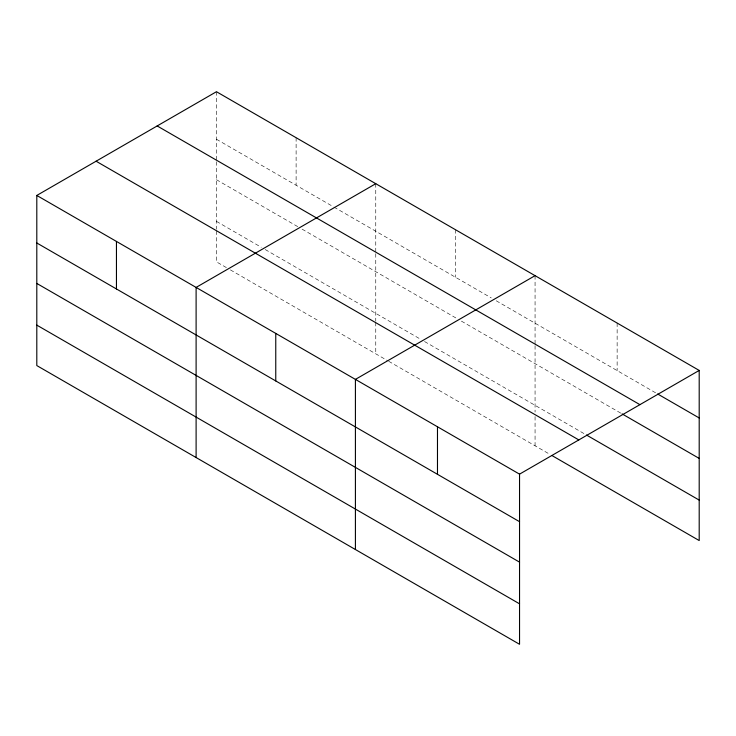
<?xml version="1.0" encoding="UTF-8"?>
<svg xmlns="http://www.w3.org/2000/svg" width="736" height="736" viewBox="0 0 736 736"><rect width="100%" height="100%" fill="white"/><g stroke="black" fill="none" stroke-linecap="round" stroke-linejoin="round"><path stroke-width="0.55" stroke-dasharray="3.68 2.76" d="M216.458 139.251L332.948 206.512M333.942 207.083L491.262 297.905M496.239 300.785L655.693 392.849M216.458 179.713L298.098 226.844M302.082 229.144L457.406 318.817M461.389 321.117L621.092 413.319M216.458 221.389L261.262 247.259M265.245 249.559L420.569 339.232M424.552 341.532L585.497 434.452M226.412 267.6L216.458 261.85L216.458 230.386M230.396 269.9L387.706 360.723M388.709 361.293L549.902 454.36M617.136 323.049L617.136 370.585M535.063 275.669L535.063 344.549M535.063 345.681L535.063 412.086M535.063 416.576L535.063 445.795M455.418 229.678L455.418 277.214M375.765 183.696L375.765 252.577M375.765 253.699L375.765 321.236M375.765 322.359L375.765 353.823M296.111 137.706L296.111 185.242M216.458 91.715L216.458 160.604M216.458 161.727L216.458 229.255"/><path stroke-width="1.1" d="M36.8 195.445L519.542 474.15L519.542 644.285L36.8 365.571L36.8 195.445L216.458 91.715L699.2 370.429L699.2 540.555L551.88 455.501M375.765 183.696L196.107 287.417L196.107 457.544M535.063 275.669L355.414 379.39L355.414 549.516M519.542 474.15L699.2 370.429M657.671 393.99L699.2 417.965M157.173 125.948L639.915 404.653M622.076 413.89L699.2 458.418M586.482 435.022L699.2 500.103M96.085 161.212L578.827 439.926M36.8 242.981L519.542 521.686M36.8 283.434L519.542 562.138M36.8 325.119L519.542 603.824M437.478 426.77L437.478 474.306M275.761 333.408L275.761 380.935M116.454 241.426L116.454 288.963"/></g></svg>
